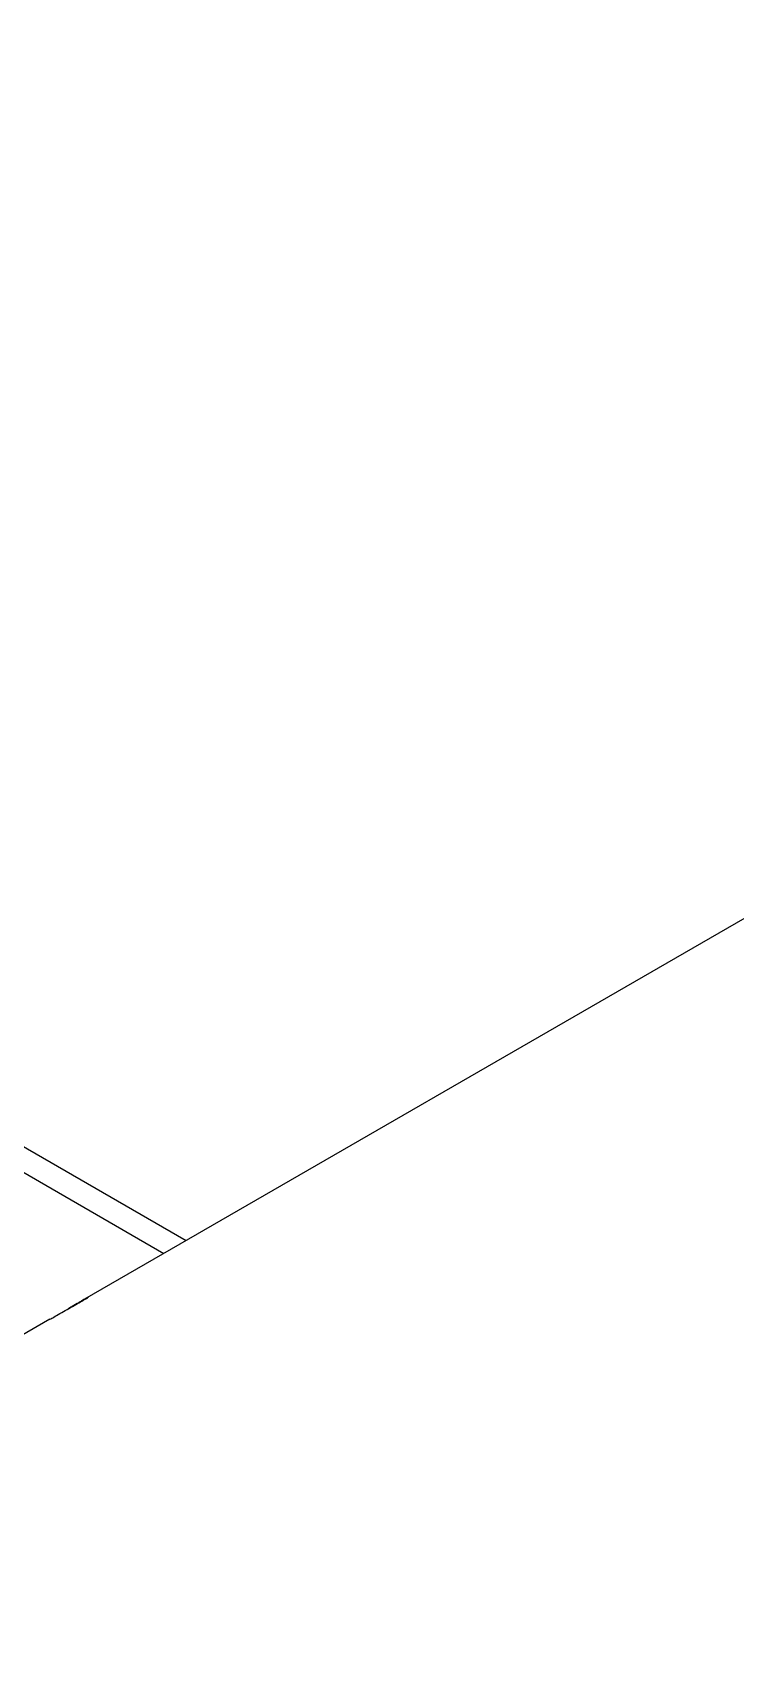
# Model space of a CAD drawing. Extents: x 12.3 to 108.7, y 1.1 to 80.4.
# Drawn here: x 72.988 to 73.653, y 63.353 to 64.906 of the extents above; entities that cross this region are included whole.
import ezdxf

# ---------------------------------------------------------------- set-up
doc = ezdxf.new("R2010")
doc.units = 0
doc.header["$MEASUREMENT"] = 0
doc.layers.add('OBJECT', color=7, linetype='CONTINUOUS')

msp = doc.modelspace()

# ---------------------------------------------------------------- linework, layer by layer
at = {"layer": 'OBJECT'}
for p, q in [((75.1148, 64.906), (73.037, 63.7066)), ((73.1332, 63.7621), (72.8962, 63.8989)), ((73.112, 63.7498), (72.8765, 63.8858)), ((73.0043, 63.6877), (70.6565, 62.3323))]:
    msp.add_line(p, q, dxfattribs=at)
for points, knots in [([(73.0043, 63.6877), (73.0054, 63.6883), (73.0079, 63.6898), (73.0137, 63.6931), (73.0205, 63.6969), (73.0273, 63.7008), (73.0334, 63.7043), (73.0376, 63.7068), (73.0391, 63.7077), (73.0397, 63.708)], [0, 0, 0, 0, 0.1228686, 0.2759807, 0.4293674, 0.5832521, 0.737633, 0.8922965, 1, 1, 1, 1]), ([(73.0397, 63.7081), (73.0388, 63.7076), (73.0369, 63.7065), (73.0317, 63.7035), (73.0261, 63.7002), (73.0224, 63.698), (73.0209, 63.6971)], [0, 0, 0, 0, 0.273405, 0.546279, 0.819221, 1, 1, 1, 1]), ([(73.0397, 63.708), (73.0404, 63.7084), (73.0411, 63.7089), (73.0408, 63.7087), (73.0407, 63.7087)], [0, 0, 0, 0, 0.971201, 1, 1, 1, 1])]:
    msp.add_open_spline(points, degree=3, knots=knots, dxfattribs=at)

doc.saveas('drawing.dxf')
